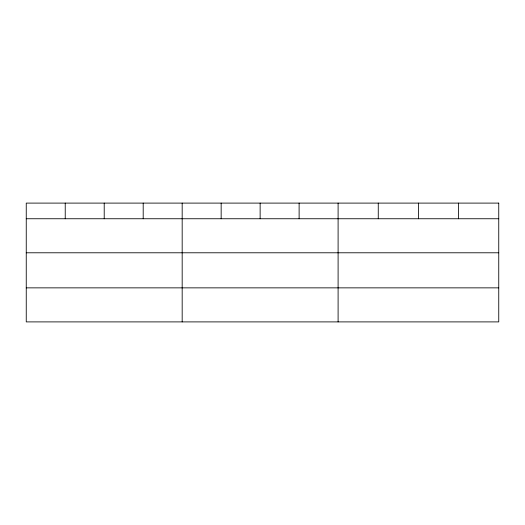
<?xml version="1.0" encoding="UTF-8"?>
<svg xmlns="http://www.w3.org/2000/svg" width="525" height="525" viewBox="0 0 525 525"><rect width="100%" height="100%" fill="white"/><g stroke="black" fill="none" stroke-linecap="round" stroke-linejoin="round"><path stroke-width="0.79" d="M26.25 218.748L498.75 218.748M26.25 252.787L498.75 252.787M26.25 287.858L498.75 287.858M458.587 203.103L458.587 218.748M418.425 203.103L418.425 218.748M378.262 203.103L378.262 218.748M338.1 203.103L338.1 321.897M299.119 203.103L299.119 218.748M260.137 203.103L260.137 218.748M221.156 203.103L221.156 218.748M182.175 203.103L182.175 321.897M143.194 203.103L143.194 218.748M104.213 203.103L104.213 218.748M65.231 203.103L65.231 218.748M498.75 203.103L26.25 203.103L26.25 321.897L498.75 321.897L498.75 203.103"/></g></svg>
